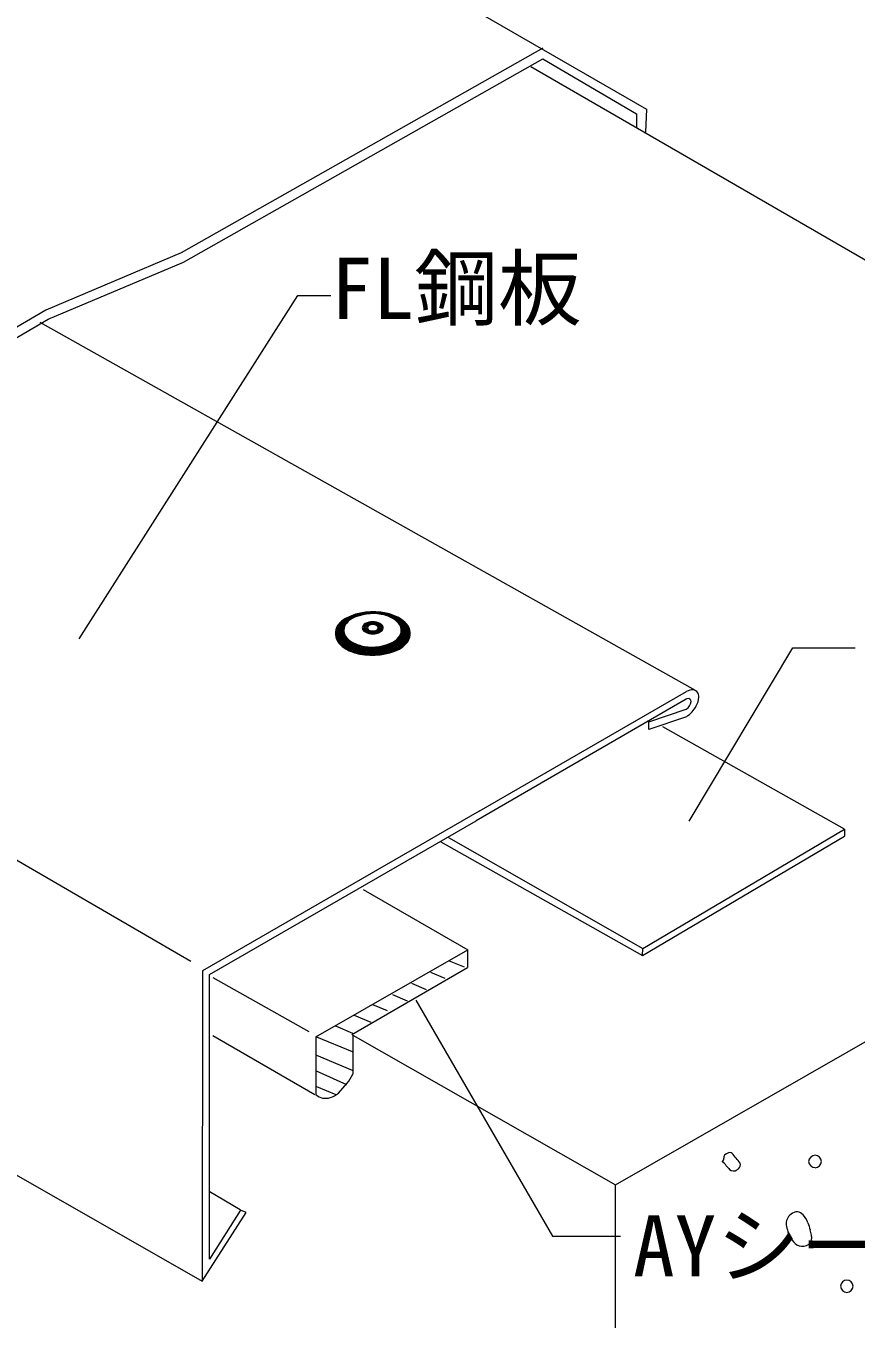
# Model space of a CAD drawing. Units: millimetres, scale not verified. Extents: x -1350 to 1350, y -943 to 920.
# Drawn here: x -66 to 390, y -313 to 398 of the extents above; entities that cross this region are included whole.
import ezdxf
from ezdxf.enums import TextEntityAlignment as Align

# ---------------------------------------------------------------- set-up
doc = ezdxf.new("R2010")
doc.units = ezdxf.units.MM
doc.header["$LTSCALE"] = 10
for name, color, linetype, lineweight in [('0-0_寸法', 7, 'Continuous', 18), ('D-0', 7, 'Continuous', 18), ('E-0', 7, 'Continuous', 18)]:
    doc.layers.add(name, color=color, linetype=linetype, lineweight=lineweight)
doc.styles.add('ＭＳ ゴシック', font='')
doc.styles.get('ＭＳ ゴシック').set_extended_font_data('MS Gothic')

# ---------------------------------------------------------------- blocks, each defined once
blk = doc.blocks.new('AIGNBL01020035')
at = {"layer": '0-0_寸法'}
blk.add_lwpolyline([(2978.6, 667.9), (3038.7, 762.3), (3047.8, 762.3)], dxfattribs=at)
blk = doc.blocks.new('AIGNBL0102003C')
at = {"layer": '0-0_寸法'}
blk.add_lwpolyline([(3235.8, 620.7), (3264.3, 668.3), (3281.5, 668.3)], dxfattribs=at)

msp = doc.modelspace()

# ---------------------------------------------------------------- linework, layer by layer
at = {"layer": 'D-0'}
for p, q in [((211.53, 375.66), (768.93, 53.26)), ((-55.07, 241.66), (-263.29, 120.15)), ((-58.47, 235.06), (301.93, 32.66)), ((-460.66, 165.47), (24.53, -116.34)), ((183.13, -33.94), (297.13, 31.86)), ((296.93, 27.66), (181.53, -39.14)), ((-467.65, -7.62), (30.73, -292.34)), ((162.13, -50.74), (272.93, -113.34)), ((119.33, -76.94), (176.93, -110.14)), ((93.33, -157.94), (176.93, -110.14)), ((176.73, -110.25), (176.73, -119.85)), ((272.93, -113.34), (273.13, -109.34)), ((113.13, -156.74), (176.73, -119.85)), ((166.73, -116.14), (174.93, -119.54)), ((36.73, -125.34), (89.44, -155.08)), ((156.33, -122.34), (164.33, -125.74)), ((135.53, -134.74), (143.53, -138.14)), ((145.93, -128.54), (153.93, -131.94)), ((124.53, -140.14), (132.53, -143.54)), ((114.33, -146.14), (123.53, -149.94)), ((104.13, -151.94), (113.53, -155.94)), ((36.73, -157.34), (92.73, -189.74)), ((93.33, -157.94), (93.33, -189.74)), ((93.73, -157.94), (113.33, -166.14)), ((113.73, -157.14), (113.73, -178.54)), ((113.73, -157.14), (258.13, -239.34)), ((93.73, -168.14), (113.33, -176.34)), ((93.53, -176.74), (110.13, -184.14)), ((93.73, -185.34), (104.33, -189.74)), ((34.73, -242.94), (51.73, -252.94))]:
    msp.add_line(p, q, dxfattribs=at)
at = {"layer": 'D-0', "lineweight": 9}
for p, q in [((272.93, -113.34), (384.13, -47.62)), ((384.13, -43.74), (384.13, -47.62)), ((105.73, -188.9), (110.59, -183.52))]:
    msp.add_line(p, q, dxfattribs=at)
at = {"layer": 'D-0'}
for points in [[(-59.87, 545.46), (275.13, 352.26), (274.53, 339.46)], [(218.13, 385.66), (19.33, 273.26), (-55.07, 241.66)], [(-53.87, 236.66), (20.53, 268.06), (218.13, 379.86), (269.73, 349.66), (269.73, 342.06)], [(-402.67, 184.46), (-271.79, 108.93), (-53.87, 236.66)], [(258.13, -500.34), (258.13, -239.34), (768.93, 53.26)], [(297.13, 18.06), (276.53, 11.06), (276.53, 15.26), (296.93, 22.26)], [(166.33, -48.34), (273.13, -109.34), (384.13, -43.74), (284.13, 12.46)], [(183.13, -33.94), (30.93, -121.74), (30.73, -292.34), (54.93, -254.54), (51.93, -253.34), (34.93, -280.34), (34.93, -123.74), (181.53, -39.14)]]:
    msp.add_lwpolyline(points, dxfattribs=at)
for centre, radius, start, end in [((116.84, 59.78), 14.27, 118.99049, 143.12848), ((117.31, 59.98), 14.13, 119.60501, 144.1996), ((117.25, 60.24), 13.68, 118.49791, 143.58356), ((117.85, 60.24), 13.78, 119.19766, 143.54528), ((117.98, 60.87), 13.19, 120.29432, 146.13444), ((117.91, 61.16), 12.71, 119.11642, 145.58993), ((117.96, 61.37), 12.18, 118.62768, 145.31645), ((117.8, 61.81), 11.62, 118.06359, 145.06319), ((118.24, 62.02), 11.46, 118.77082, 146.14621), ((118.76, 62.14), 11.41, 119.57329, 146.4558), ((118.49, 62.69), 10.7, 118.85898, 147.10559), ((124.87, 42.73), 33.1, 77.65402, 116.83933), ((124.88, 43.04), 32.65, 78.25579, 116.47298), ((124.91, 43.17), 32.36, 78.48451, 115.98413), ((121.77, 54.11), 21.05, 109.04395, 120.39093), ((121.74, 53.87), 21.14, 110.07574, 119.52053), ((124.86, 44.77), 30.47, 79.85912, 115.53298), ((121.76, 56.36), 18.43, 111.29822, 121.51965), ((124.86, 47.15), 27.89, 79.40868, 116.70615), ((124.86, 47.5), 27.4, 80.02599, 116.29123), ((124.84, 49.27), 25.63, 79.69399, 117.19562), ((124.79, 48.87), 25.87, 79.94241, 116.29771), ((124.68, 43.65), 31.75, 79.21005, 108.72906), ((124.73, 43.63), 31.93, 78.61897, 107.91391), ((124.69, 46.79), 28.42, 78.6054, 109.80091), ((126.43, 56.06), 18.51, 59.84337, 81.05264), ((126.11, 54.81), 19.95, 59.8563, 80.42486), ((126.26, 53.82), 20.93, 60.63973, 80.80969), ((126.39, 53.7), 21.17, 60.1571, 80.22176), ((126.45, 51.82), 23.25, 61.5436, 80.64725), ((126.6, 54.53), 20.45, 59.01073, 79.5461), ((126.57, 51.74), 23.46, 61.03768, 80.03299), ((126.69, 51.67), 23.65, 60.52514, 79.43304), ((126.99, 51.82), 23.48, 60.55585, 79.24681), ((126.69, 50.57), 24.9, 60.56595, 78.79787), ((126.81, 50.41), 25.18, 60.2072, 78.23893), ((130.41, 62.41), 11.02, 40.19366, 61.14705), ((130.56, 62.12), 11.4, 39.07982, 60.76141), ((131.36, 62.35), 11, 36.80856, 61.98885), ((131.85, 62.5), 10.83, 36.39644, 62.039), ((132.08, 62.25), 11.04, 34.0187, 62.78365), ((130.71, 60.27), 13.79, 44.87863, 60.39692), ((130.54, 59.87), 14.43, 44.15753, 59.18687), ((131.43, 60.23), 13.87, 42.17687, 60.17352), ((132.02, 60.15), 13.75, 42.1672, 61.73871), ((131.95, 59.88), 14.21, 41.41147, 60.58863), ((132.62, 59.94), 14.03, 40.97557, 61.41726), ((112.11, 63.81), 8.07, 145.86098, 221.3351), ((112.46, 63.96), 7.87, 147.05244, 222.47484), ((112.61, 64.16), 7.62, 146.52721, 223.18127), ((112.9, 64.35), 7.36, 146.36974, 224.51092), ((113.35, 64.51), 7.34, 149.55501, 227.19852), ((113.61, 64.65), 7.2, 149.16164, 227.73834), ((113.6, 64.77), 6.67, 147.9712, 213.30198), ((113.75, 65.02), 6.47, 147.92364, 214.65102), ((114.14, 65.16), 6.31, 149.06479, 216.80655), ((114.57, 65.31), 6.18, 149.48221, 220.15162), ((114.69, 65.56), 5.96, 150.37405, 221.54021), ((121.16, 66.99), 2.28, 175.59759, 232.32739), ((121.85, 66.54), 3.03, 115.89376, 168.12996), ((121.29, 66.97), 1.85, 148.32131, 212.83614), ((122.52, 66.11), 3.36, 118.27765, 146.82826), ((122.6, 67.89), 3.46, 213.86433, 241.11477), ((122.52, 68.39), 4.23, 229.36962, 241.86969), ((121.54, 66.92), 1.72, 145.74869, 213.04513), ((122.96, 67.87), 3.42, 213.44305, 241.45105), ((122.56, 66.13), 3, 114.26953, 144.20521), ((122.55, 66.86), 2.07, 119.5685, 240.4315), ((124.64, 61.66), 8.65, 90.4751, 118.39685), ((124.63, 72.19), 8.57, 241.406, 298.594), ((122.25, 66.94), 1.52, 154.16463, 225.40018), ((123.21, 66.37), 2.63, 119.13154, 151.95978), ((124.63, 62.18), 7.81, 61.72581, 118.27419), ((124.63, 70.7), 6.91, 237.64416, 302.35584), ((123.74, 68.26), 3.5, 223.1385, 238.79047), ((124.73, 62.8), 6.96, 60.7361, 119.2639), ((124.73, 71.76), 7.69, 243.74786, 296.25214), ((122.99, 66.86), 1.55, 115.4755, 244.5245), ((124.73, 62.19), 7.22, 79.98362, 116.34852), ((124.63, 72.72), 8.26, 247.96305, 292.03695), ((122.69, 66.95), 1.06, 160.49093, 202.52394), ((123.45, 66.6), 1.9, 119.19672, 158.43143), ((123.56, 67.44), 2.06, 205.98267, 239.9746), ((124.73, 62.45), 6.81, 65.7249, 114.2751), ((124.2, 69.62), 4.91, 242.48967, 263.11325), ((124.73, 63.69), 5.17, 62.3255, 117.6745), ((124.35, 70.02), 4.99, 246.05401, 266.50139), ((124.63, 63.63), 5.08, 65.60752, 114.39248), ((124.63, 70.29), 5.08, 245.60752, 294.39248), ((124.64, 72.02), 7.35, 261.95409, 293.1586), ((124.66, 72.06), 7.04, 265.01768, 290.51266), ((124.93, 62.92), 7.4, 59.1123, 92.81521), ((125.12, 64.26), 5.11, 59.36022, 80.25111), ((125.7, 66.48), 2.06, 25.98267, 59.9746), ((125.8, 67.32), 1.9, 299.19672, 338.43143), ((126.63, 66.76), 1.58, 17.04361, 71.84389), ((126.36, 67.08), 1.79, 295.29367, 4.51784), ((126.35, 66.73), 2.26, 13.56547, 58.58655), ((126.4, 67.1), 2.16, 301.6306, 4.32623), ((126.57, 66.98), 1.06, 340.49093, 22.52394), ((127.15, 66.82), 1.93, 6.00682, 72.49585), ((126.7, 67.2), 2.37, 295.63893, 355.64231), ((127.27, 66.83), 2.21, 5.6321, 67.09364), ((126.73, 67.22), 2.74, 300.60769, 356.23598), ((126.87, 66.01), 3.39, 32.44967, 64.48679), ((126.73, 68.13), 3.64, 296.14126, 323.46988), ((126.73, 65.53), 4.23, 49.36962, 61.86969), ((127.41, 67.39), 3.03, 295.89376, 348.12996), ((128.09, 66.94), 2.28, 355.5977, 52.32728), ((128.26, 66.95), 1.71, 324.47404, 30.60033), ((134.37, 65.57), 5.96, 330.37405, 41.54021), ((134.73, 65.31), 6.15, 329.17605, 40.43092), ((135.12, 65.17), 6.31, 329.0649, 36.80645), ((135.65, 64.67), 7.2, 329.16164, 47.73834), ((135.17, 65.04), 6.65, 329.94759, 35.76139), ((135.93, 64.53), 7.33, 329.26738, 47.41386), ((135.65, 64.76), 6.67, 327.9712, 33.30198), ((136.28, 64.38), 7.5, 327.07229, 43.56252), ((136.65, 64.17), 7.62, 326.52731, 43.18116), ((136.8, 63.97), 7.87, 327.05254, 42.47474), ((137.09, 63.82), 8.11, 326.19169, 41.01897), ((117.14, 67.91), 14.56, 220.33831, 240.28334), ((117.31, 68.05), 14.21, 221.41147, 240.58863), ((117.24, 68.17), 13.75, 222.1672, 241.73871), ((117.95, 68.78), 14.08, 222.96272, 241.01426), ((117.18, 67.28), 11.04, 214.0187, 242.78365), ((118.12, 68.83), 13.76, 224.86095, 240.4146), ((117.62, 67.72), 11.19, 214.75426, 241.76018), ((118.54, 69.06), 13.79, 224.87863, 240.39692), ((117.89, 67.97), 11, 216.80856, 241.98885), ((118.22, 68.29), 10.89, 219.77977, 242.13781), ((118.65, 68.72), 11.02, 220.19366, 241.14705), ((122.81, 77.5), 23.25, 241.5436, 260.64725), ((122.57, 75.73), 21.04, 240.24569, 260.08518), ((122.86, 76.23), 21.17, 240.1571, 260.22176), ((122.99, 76.51), 20.93, 240.63973, 260.80969), ((123.15, 75.92), 19.95, 239.8563, 260.42486), ((122.99, 76.19), 19.66, 240.56153, 261.45015), ((124.39, 84.56), 30.47, 259.85912, 295.53298), ((124.39, 82.78), 27.89, 259.40868, 296.70615), ((124.39, 82.83), 27.4, 260.02599, 296.29123), ((124.41, 81.46), 25.63, 259.69399, 297.19562), ((124.33, 81.97), 25.58, 260.40433, 296.44961), ((127.94, 73.17), 18.2, 291.36282, 300.32595), ((130.56, 68.43), 10.7, 298.85898, 327.10559), ((130.97, 68.28), 10.91, 298.19722, 325.9076), ((131.01, 68.31), 11.46, 298.77082, 326.14621), ((130.98, 68.06), 11.81, 300.25185, 327.40987), ((131.29, 68.15), 12.18, 298.62768, 325.31645), ((131.35, 68.16), 12.71, 299.11642, 325.58993), ((131.77, 67.94), 12.67, 299.07866, 325.62769), ((131.59, 68.16), 13.5, 299.9369, 324.39487), ((132, 68.08), 13.68, 298.49791, 323.58356), ((131.95, 67.95), 14.13, 299.60501, 324.1996), ((131.89, 68.07), 14.81, 300.13719, 323.69639), ((122.4, 77.94), 25.88, 241.19535, 259.15351), ((122.57, 77.35), 24.9, 240.56595, 258.79787), ((122.37, 75.77), 22.89, 239.41735, 258.70079), ((122.42, 75.92), 22.5, 239.85743, 258.8862), ((123.42, 77.79), 24.17, 239.97932, 267.55598), ((124.36, 86.28), 34.45, 258.56498, 295.76268), ((124.37, 84.89), 32.65, 258.25579, 296.47298), ((124.35, 83.72), 31.08, 257.99207, 297.13176), ((124.44, 84.25), 31.06, 258.19716, 296.5543), ((124.53, 84.18), 29.71, 259.17624, 289.7558), ((124.49, 82.59), 29.02, 265.83971, 297.57316), ((300.54, 26.66), 6.22, 85.84049, 123.20781), ((300.46, 29.52), 3.39, 12.35789, 81.03642), ((293.72, 29.15), 10.21, 329.59613, 358.38906), ((298.27, 28.91), 5.65, 359.55656, 13.67036), ((298.6, 24.56), 3.53, 106.39382, 118.36645), ((294.32, 27.03), 5.43, 298.64019, 353.97968), ((288.18, 31.65), 16.27, 303.37207, 331.88816), ((298.18, 26.51), 1.54, 358.22546, 111.93574), ((68.36, -153.41), 51.86, 324.51368, 331.02165), ((98.76, -183.67), 8.14, 228.16419, 287.94214), ((97.45, -179.46), 12.55, 287.69474, 311.2401), ((316.3, -225.26), 1.35, 288.52846, 331.67335), ((310.62, -234.86), 10.32, 35.288, 53.73261), ((315.1, -224.8), 2.63, 335.32698, 0.4835), ((319.38, -224.31), 1.72, 136.85274, 195.73334), ((321.64, -226.25), 4.7, 97.50518, 138.4345), ((321.19, -223.04), 1.45, 38.37806, 96.50745), ((218.32, -311.64), 137.22, 37.86499, 40.71382), ((324.19, -228.39), 2.64, 307.18724, 21.61108), ((367.92, -226.74), 3.6, 89.89917, 176.82768), ((367.98, -226.28), 3.66, 184.03963, 269.23352), ((367.86, -226.61), 3.47, 1.19343, 88.80657), ((367.9, -226.51), 3.43, 270.47495, 359.52505), ((330.8, -219.81), 14.86, 217.71501, 228.0428), ((323.07, -228.45), 3.27, 227.54191, 304.56772), ((321.16, -225.17), 7.06, 302.29938, 311.01284), ((358.27, -260.15), 5.94, 109.09882, 146.33313), ((357.79, -258.57), 4.29, 84.74299, 109.96177), ((357.34, -259.74), 5.51, 44.52971, 81.15579), ((353.05, -263.8), 11.42, 17.66892, 43.95584), ((358.94, -261.07), 7.02, 143.10295, 182.189), ((375.98, -256.99), 24.44, 190.25437, 208.73906), ((503.09, -216.76), 145.82, 197.38814, 198.92639), ((363.82, -263.54), 10.63, 209.29178, 235.70015), ((361.86, -268.81), 4.13, 287.91907, 354.91847), ((346, -270.29), 20.13, 8.99746, 18.02215), ((357.61, -268.48), 8.39, 355.25826, 9.23323), ((360.9, -267.15), 6.01, 239.21745, 291.72064), ((385.51, -295.32), 3.59, 92.91793, 177.08207), ((385.51, -294.95), 3.59, 182.91793, 267.08207), ((385.23, -295.24), 3.5, 1.66375, 88.33625), ((385.21, -295.02), 3.52, 271.97436, 358.02564)]:
    msp.add_arc(centre, radius, start, end, dxfattribs=at)
at = {"layer": 'E-0'}
msp.add_lwpolyline([(148.4, -137.82), (223.4, -267.62), (260.8, -267.62)], dxfattribs=at)

# ---------------------------------------------------------------- block references
at = {"layer": 'E-0', "xscale": 2, "yscale": 2}
for name, p in [('AIGNBL01020035', (-5993.94, -1274.9)), ('AIGNBL0102003C', (-6173.04, -1280.73))]:
    msp.add_blockref(name, p, dxfattribs=at)

# ---------------------------------------------------------------- texts
at = {"layer": 'E-0', "style": 'ＭＳ ゴシック'}
for s, p in [('FL鋼板', (101.66, 226.7)), ('AYシールMS-1', (267.72, -299.9))]:
    msp.add_text(s, height=33.72, dxfattribs=at).set_placement(p, align=Align.BOTTOM_LEFT)

doc.saveas('drawing.dxf')
